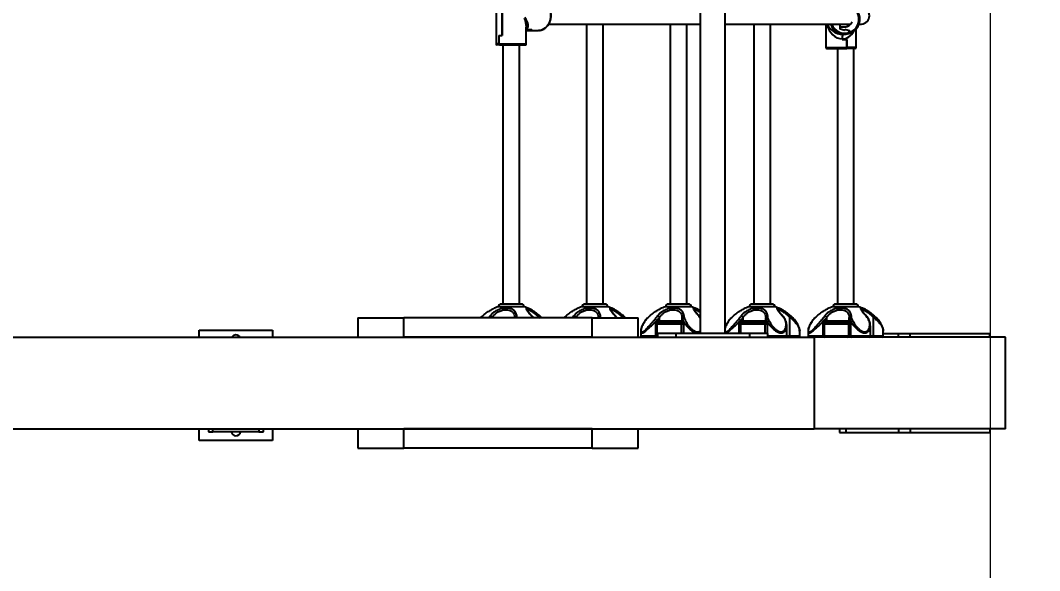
# Model space of a CAD drawing. Header units: millimetres. Extents: x -5684 to 4493, y -3963 to 3401.
# Drawn here: x 1936 to 3047, y -608 to -9 of the extents above; entities that cross this region are included whole.
import ezdxf

# ---------------------------------------------------------------- set-up
doc = ezdxf.new("R2010")
doc.units = ezdxf.units.MM
for name, color, linetype in [('DIKOM_ОБЪЕКТ', 7, 'Continuous'), ('DIKOM_РАЗМЕР_ЗОНА', 7, 'Continuous'), ('DIKOM_РАЗМЕР_ОБЪЕКТА', 7, 'Continuous')]:
    doc.layers.add(name, color=color, linetype=linetype)
doc.styles.add('style1', font='arial.ttf', dxfattribs={"width": 0.8})
doc.dimstyles.new('1-50', dxfattribs={"dimtxt": 300, "dimasz": 200, "dimexe": 100, "dimexo": 0, "dimgap": 100, "dimtad": 1, "dimdec": 0, "dimtxsty": 'style1', "dimcen": 0, "dimclrd": 7, "dimclre": 7, "dimadec": 1, "dimazin": 2, "dimtfac": 1, "dimtdec": 0, "dimtmove": 0, "dimatfit": 3, "dimfxl": 0, "dimlwd": 25, "dimlwe": 18, "dimarcsym": 0})

# ---------------------------------------------------------------- blocks, each defined once
blk = doc.blocks.new('*D9')
at = {"layer": 'Defpoints', "color": 0, "transparency": 16777216}
for p in [(-4510, -33.6), (4493.1, -43), (4493.1, -3863)]:
    blk.add_point(p, dxfattribs=at)
at = {"layer": 'DIKOM_РАЗМЕР_ЗОНА', "color": 7, "lineweight": 18, "transparency": 16777216}
for p, q in [((-4510, -33.6), (-4510, -3963)), ((4493.1, -43), (4493.1, -3963))]:
    blk.add_line(p, q, dxfattribs=at)
at = {"layer": 'DIKOM_РАЗМЕР_ЗОНА', "color": 7, "lineweight": 25, "transparency": 16777216}
blk.add_line((-4310, -3863), (4293.1, -3863), dxfattribs=at)
at = {"layer": 'DIKOM_РАЗМЕР_ЗОНА', "color": 7, "transparency": 16777216}
for points in [[(-4310, -3829.7), (-4310, -3896.4), (-4510, -3863)], [(4293.1, -3829.7), (4293.1, -3896.4), (4493.1, -3863)]]:
    blk.add_solid(points, dxfattribs=at)
at = {"layer": 'DIKOM_РАЗМЕР_ЗОНА', "color": 0, "transparency": 16777216, "insert": (-193.7, -3609.9), "char_height": 300, "attachment_point": 5, "style": 'style1'}
blk.add_mtext('9000', dxfattribs=at)
blk = doc.blocks.new('*D12')
at = {"layer": 'Defpoints', "color": 0, "transparency": 16777216}
for p in [(-3006.9, 396), (2993.1, 396), (2993.1, -1651.7)]:
    blk.add_point(p, dxfattribs=at)
at = {"layer": 'DIKOM_РАЗМЕР_ОБЪЕКТА', "color": 7, "lineweight": 18, "transparency": 16777216}
for p, q in [((-3006.9, 396), (-3006.9, -1751.7)), ((2993.1, 396), (2993.1, -1751.7))]:
    blk.add_line(p, q, dxfattribs=at)
at = {"layer": 'DIKOM_РАЗМЕР_ОБЪЕКТА', "color": 7, "lineweight": 25, "transparency": 16777216}
blk.add_line((-2806.9, -1651.7), (2793.1, -1651.7), dxfattribs=at)
at = {"layer": 'DIKOM_РАЗМЕР_ОБЪЕКТА', "color": 7, "transparency": 16777216}
for points in [[(-2806.9, -1618.4), (-2806.9, -1685), (-3006.9, -1651.7)], [(2793.1, -1618.4), (2793.1, -1685), (2993.1, -1651.7)]]:
    blk.add_solid(points, dxfattribs=at)
at = {"layer": 'DIKOM_РАЗМЕР_ОБЪЕКТА', "color": 0, "transparency": 16777216, "insert": (16.8, -1398.5), "char_height": 300, "attachment_point": 5, "style": 'style1'}
blk.add_mtext('6000', dxfattribs=at)

msp = doc.modelspace()

# ---------------------------------------------------------------- linework, layer by layer
at = {"layer": 'DIKOM_ОБЪЕКТ'}
for p, q in [((2677.2, 342), (2677.2, -350)), ((2704.2, -350), (2704.2, 342)), ((2454.6, 27.5), (2454.6, -34.5)), ((2461.4, -25.5), (2461.4, 18.6)), ((2461.4, 18.5), (2461.4, -25.6)), ((2487.6, -34.5), (2487.6, -16.3)), ((2487.8, -17), (2487.6, -17)), ((2487.9, -19.3), (2487.6, -19.4)), ((2487.6, -19.4), (2487.8, -19.3)), ((2487.6, -20), (2489.6, -20)), ((2493.5, -19.3), (2487.8, -19.3)), ((2487.8, -19.3), (2487.8, -19.3)), ((2487.9, -19.3), (2493.8, -19.3)), ((2489.6, -20), (2495.7, -20)), ((2489.8, -20), (2495.7, -20)), ((2489.8, -20), (2489.8, -20)), ((2493.5, -19.3), (2493.5, -19.3)), ((2495.7, -20), (2501, -20)), ((2501.8, -20), (2501, -20)), ((2512.1, -13), (2677.2, -13)), ((2553.3, -13), (2553.3, -318)), ((2571.3, -318), (2571.3, -13)), ((2644.4, -13), (2644.4, -318)), ((2662.4, -318), (2662.4, -13)), ((2704.2, -13), (2840.6, -13)), ((2735.6, -13), (2735.6, -318)), ((2753.6, -318), (2753.6, -13)), ((2814.2, -13), (2814.2, -38.7)), ((2829.7, -18.7), (2829.7, -14.6)), ((2829.7, -16.2), (2829.8, -16.2)), ((2834.7, -20.2), (2829.7, -18.7)), ((2829.8, -16.2), (2829.8, -18.7)), ((2829.8, -16.2), (2834.7, -16.2)), ((2834.7, -20.2), (2829.8, -18.7)), ((2834.7, -18.7), (2839.7, -20.2)), ((2834.7, -20.2), (2834.7, -18.7)), ((2834.7, -18.7), (2839.6, -20.2)), ((2839.6, -20.2), (2839.7, -20.2)), ((2839.6, -22.4), (2839.6, -20.2)), ((2839.7, -20.2), (2839.7, -22.4)), ((2847.2, -38.7), (2847.2, -18.3)), ((2850.2, -13), (2852.9, -13)), ((2457.8, -25.5), (2461.4, -25.5)), ((2457.8, -25.5), (2457.8, -34.5)), ((2457.8, -25.6), (2457.8, -34.5)), ((2457.8, -25.6), (2461.4, -25.6)), ((2459.7, -25.5), (2459.7, -25.6)), ((2827.4, -23.4), (2828.2, -23.4)), ((2827.7, -23.4), (2827.7, -23.5)), ((2828.4, -23.5), (2827.7, -23.5)), ((2828.4, -23.5), (2828.4, -23.5)), ((2832, -29.7), (2832, -29.2)), ((2832, -29.2), (2832, -29.8)), ((2832, -29.7), (2836.9, -29.7)), ((2832, -29.8), (2836.8, -29.8)), ((2832.4, -24.2), (2833.1, -24.2)), ((2832.4, -24.2), (2832.4, -24.2)), ((2832.4, -24.2), (2832.4, -24.2)), ((2833.1, -24.2), (2833.9, -24.2)), ((2833.1, -24.2), (2833.1, -24.2)), ((2833.2, -24.2), (2833.9, -24.2)), ((2833.9, -24.2), (2834.6, -24.2)), ((2836.8, -38.7), (2836.8, -29.8)), ((2836.9, -29.7), (2836.9, -38.7)), ((2839.6, -23.4), (2839.5, -23.4)), ((2457.8, -34.5), (2454.6, -34.5)), ((2458.4, -35.5), (2455.6, -35.5)), ((2457.8, -34.5), (2487.6, -34.5)), ((2458.5, -35.5), (2458.4, -35.5)), ((2458.5, -35.5), (2486.6, -35.5)), ((2462.1, -35.5), (2462.1, -318)), ((2480.1, -318), (2480.1, -35.5)), ((2814.2, -38.7), (2836.8, -38.7)), ((2815.2, -39.7), (2836.8, -39.7)), ((2826.7, -39.7), (2826.7, -318)), ((2836.9, -39.7), (2836.8, -39.7)), ((2847.2, -38.7), (2836.9, -38.7)), ((2846.2, -39.7), (2836.9, -39.7)), ((2844.7, -318), (2844.7, -39.7)), ((2485.1, -321), (2457.1, -321)), ((2482.1, -318), (2460.1, -318)), ((2576.3, -321), (2548.3, -321)), ((2573.3, -318), (2551.3, -318)), ((2667.4, -321), (2639.4, -321)), ((2664.4, -318), (2642.4, -318)), ((2758.6, -321), (2730.6, -321)), ((2755.6, -318), (2733.6, -318)), ((2849.7, -321), (2821.7, -321)), ((2846.7, -318), (2824.7, -318)), ((2304, -333), (2304, -354)), ((2304, -333), (2354, -333)), ((2354, -354), (2354, -333)), ((2559.4, -333), (2354, -333)), ((2439.7, -331.1), (2439.4, -331.4)), ((2439.7, -331.1), (2439.7, -331.1)), ((2448.1, -331.1), (2446.6, -333)), ((2450.2, -333), (2450.6, -332.6)), ((2450.6, -333), (2450.6, -332.6)), ((2475, -332.6), (2475.1, -333)), ((2475, -333), (2475, -332.6)), ((2493.4, -331.1), (2494.8, -333)), ((2501.4, -333), (2501.4, -332.6)), ((2501.4, -332.6), (2502, -333)), ((2530.8, -331.1), (2530.5, -331.4)), ((2530.8, -331.1), (2530.8, -331.1)), ((2539.2, -331.1), (2537.8, -333)), ((2541.4, -333), (2541.7, -332.6)), ((2541.7, -333), (2541.7, -332.6)), ((2559.4, -354), (2559.4, -333)), ((2559.4, -333), (2609.4, -333)), ((2566.1, -332.6), (2566.2, -333)), ((2566.1, -333), (2566.1, -332.6)), ((2584.5, -331.1), (2585.9, -333)), ((2592.6, -333), (2592.6, -332.6)), ((2592.6, -332.6), (2593.1, -333)), ((2609.4, -354), (2609.4, -333)), ((2622, -331.1), (2621.7, -331.4)), ((2622, -331.1), (2622, -331.1)), ((2632.9, -336.5), (2632.9, -332.6)), ((2657.3, -336.5), (2657.3, -332.6)), ((2675.7, -331.1), (2677.2, -333.1)), ((2713.1, -331.1), (2712.8, -331.4)), ((2713.1, -331.1), (2713.1, -331.1)), ((2724, -336.5), (2724, -332.6)), ((2748.5, -336.5), (2748.5, -332.6)), ((2774.9, -353), (2774.9, -332.6)), ((2804.3, -331.1), (2804, -331.4)), ((2804.3, -331.1), (2804.3, -331.1)), ((2815.2, -336.5), (2815.2, -332.6)), ((2839.6, -336.5), (2839.6, -332.6)), ((2866, -353), (2866, -332.6)), ((2628.3, -339.5), (2628.3, -353)), ((2628.3, -339.5), (2629.8, -339.5)), ((2629.8, -339.5), (2629.8, -353)), ((2629.8, -339.5), (2656.5, -339.5)), ((2655.8, -338), (2631.3, -338)), ((2657.3, -336.5), (2632.9, -336.5)), ((2656.5, -339.5), (2659.1, -339.5)), ((2656.5, -339.5), (2656.5, -350)), ((2659.1, -350), (2659.1, -339.5)), ((2719.4, -339.5), (2719.4, -350)), ((2719.4, -339.5), (2721, -339.5)), ((2721, -339.5), (2721, -350)), ((2721, -339.5), (2747.6, -339.5)), ((2747, -338), (2722.5, -338)), ((2748.5, -336.5), (2724, -336.5)), ((2747.6, -339.5), (2750.3, -339.5)), ((2747.6, -339.5), (2747.6, -350)), ((2750.3, -350), (2750.3, -339.5)), ((2771.4, -353), (2771.4, -341.6)), ((2810.6, -339.5), (2810.6, -353)), ((2810.6, -339.5), (2812.1, -339.5)), ((2812.1, -339.5), (2812.1, -353)), ((2812.1, -339.5), (2838.8, -339.5)), ((2838.1, -338), (2813.6, -338)), ((2839.6, -336.5), (2815.2, -336.5)), ((2838.8, -339.5), (2838.8, -353)), ((2838.8, -339.5), (2841.4, -339.5)), ((2841.4, -353), (2841.4, -339.5)), ((2862.6, -353), (2862.6, -341.6)), ((1501.4, -354), (2801.4, -354)), ((2131.1, -354), (2131.1, -346.5)), ((2131.1, -346.5), (2211.1, -346.5)), ((2211.1, -346.5), (2211.1, -354)), ((2559.4, -354), (2354, -354)), ((2612.5, -347.5), (2612.5, -353)), ((2628.3, -353), (2612.5, -353)), ((2629.8, -353), (2628.3, -353)), ((2630.7, -353), (2629.8, -353)), ((2630.7, -350), (2630.7, -354)), ((2650.7, -350), (2630.7, -350)), ((2650.7, -350), (2650.7, -354)), ((2730.7, -350), (2650.7, -350)), ((2730.7, -350), (2730.7, -354)), ((2750.7, -350), (2730.7, -350)), ((2750.7, -354), (2750.7, -350)), ((2771.4, -353), (2750.7, -353)), ((2774.9, -353), (2771.4, -353)), ((2785.6, -353), (2774.9, -353)), ((2785.6, -353), (2785.6, -347.5)), ((2794.8, -347.5), (2794.8, -353)), ((2810.6, -353), (2794.8, -353)), ((3009.7, -354), (2801.4, -354)), ((2801.4, -354), (2801.4, -454)), ((2812.1, -353), (2810.6, -353)), ((2838.8, -353), (2812.1, -353)), ((2841.4, -353), (2838.8, -353)), ((2862.6, -353), (2841.4, -353)), ((2866, -353), (2862.6, -353)), ((2876.7, -353), (2866, -353)), ((2876.7, -353), (2876.7, -347.5)), ((2876.7, -350), (2893.4, -350)), ((2893.4, -354), (2893.4, -350)), ((2893.4, -350), (2905.9, -350)), ((2905.9, -354), (2905.9, -350)), ((2905.9, -350), (2992.9, -350)), ((2992.9, -354), (2992.9, -350)), ((3009.7, -454), (3009.7, -354)), ((1501.4, -454), (2801.4, -454)), ((2131.1, -466.5), (2131.1, -454)), ((2141.1, -454), (2141.1, -457)), ((2146.1, -457), (2146.1, -454)), ((2196.1, -454), (2196.1, -457)), ((2201.1, -457), (2201.1, -454)), ((2211.1, -454), (2211.1, -466.5)), ((2304, -454), (2304, -475)), ((2354, -475), (2354, -454)), ((2559.4, -454), (2354, -454)), ((2559.4, -475), (2559.4, -454)), ((2609.4, -475), (2609.4, -454)), ((3009.7, -454), (2801.4, -454)), ((2829, -454), (2829, -458)), ((2836, -454), (2836, -458)), ((2893.4, -454), (2893.4, -458)), ((2905.9, -454), (2905.9, -458)), ((2992.9, -454), (2992.9, -458)), ((2211.1, -466.5), (2131.1, -466.5)), ((2141.1, -457), (2146.1, -457)), ((2196.1, -457), (2146.1, -457)), ((2196.1, -457), (2201.1, -457)), ((2829, -458), (2836, -458)), ((2836, -458), (2893.4, -458)), ((2893.4, -458), (2905.9, -458)), ((2905.9, -458), (2992.9, -458)), ((2304, -475), (2354, -475)), ((2559.4, -475), (2354, -475)), ((2559.4, -475), (2609.4, -475))]:
    msp.add_line(p, q, dxfattribs=at)
at = {"layer": 'DIKOM_ОБЪЕКТ', "flags": 128}
for points in [[(2505, 12.2), (2506.9, 11.3), (2508.6, 10), (2510.1, 8.5), (2511.5, 6.7), (2512.6, 4.6), (2513.4, 2.4), (2514, 0), (2514.3, -2.4), (2514.3, -4.9), (2514, -7.3), (2513.4, -9.6), (2512.5, -11.9), (2511.4, -13.9), (2510, -15.7), (2508.5, -17.2), (2506.7, -18.4), (2504.9, -19.3), (2503, -19.9), (2501.8, -20)], [(2828.1, -13), (2828.4, -13.4), (2829.7, -14.6)], [(2840.1, -13.5), (2840.3, -13.2), (2840.5, -13)], [(2502.6, -331.1), (2502.6, -331.1), (2502.6, -331.2), (2502.5, -331.3), (2502.3, -331.5), (2502.1, -331.7), (2501.9, -332), (2501.7, -332.3), (2501.4, -332.6)], [(2593.7, -331.1), (2593.7, -331.1), (2593.7, -331.2), (2593.6, -331.3), (2593.5, -331.5), (2593.3, -331.7), (2593.1, -332), (2592.8, -332.3), (2592.6, -332.6)], [(2776, -331.1), (2776, -331.1), (2776, -331.2), (2775.9, -331.3), (2775.8, -331.5), (2775.6, -331.7), (2775.4, -332), (2775.1, -332.3), (2774.9, -332.6)], [(2867.2, -331.1), (2867.2, -331.1), (2867.2, -331.2), (2867.1, -331.3), (2866.9, -331.5), (2866.8, -331.7), (2866.5, -332), (2866.3, -332.3), (2866, -332.6)], [(2628.3, -353), (2628.2, -353.2), (2628.2, -353.4), (2628.2, -353.6), (2628.1, -353.7), (2628.1, -353.8), (2628, -353.9), (2627.9, -354), (2627.9, -354)], [(2810.6, -353), (2810.5, -353.2), (2810.5, -353.4), (2810.5, -353.6), (2810.4, -353.7), (2810.4, -353.8), (2810.3, -353.9), (2810.3, -354), (2810.2, -354)]]:
    msp.add_lwpolyline(points, dxfattribs=at)
at = {"layer": 'DIKOM_ОБЪЕКТ'}
for centre, radius, start, end in [((2834.6, -7.7), 16.5, 287.6985, 107.1195), ((2834.7, -7.7), 15.5, 288.8768, 108.2682), ((2852.6, -4), 9.01, 271.9162, 88.0838), ((2834.7, -7.7), 8.48, 270.0503, 340.2075), ((2489.6, -9.1), 10.9, 270.0913, 290.5879), ((2489.7, -9.1), 11, 270.1066, 291.6866), ((2834.6, -7.7), 16.4, 198.6528, 287.2744), ((2834.7, -7.7), 15.4, 199.9176, 288.4297), ((2833.9, -7.7), 8.47, 270.0285, 321.4052), ((2832.4, -7.8), 16.4, 252.3096, 269.999), ((2832.4, -7.8), 16.4, 253.2207, 269.9992), ((2833.2, -7.8), 16.4, 252.3096, 269.999), ((2833.1, -7.8), 16.4, 253.2207, 269.9992), ((2848.5, -27.9), 16.6, 166.8904, 184.3017), ((2455.6, -34.5), 1, 180, 270), ((2486.6, -34.5), 1, 270, 0), ((2815.2, -38.7), 1, 180, 270), ((2846.2, -38.7), 1, 270, 0), ((2471.1, -367.2), 48.3, 106.8432, 114.1833), ((2460.1, -321), 3, 90, 180), ((2482.1, -321), 3, 0, 90), ((2471.1, -367.2), 48.3, 65.8277, 73.1568), ((2562.3, -367.2), 48.3, 106.8432, 114.1833), ((2551.3, -321), 3, 90, 180), ((2573.3, -321), 3, 0, 90), ((2562.3, -367.2), 48.3, 65.8277, 73.1568), ((2653.4, -367.2), 48.3, 106.8432, 114.1833), ((2642.4, -321), 3, 90, 180), ((2664.4, -321), 3, 0, 90), ((2653.4, -367.2), 48.3, 65.8277, 73.1568), ((2744.6, -367.2), 48.3, 106.8432, 114.1833), ((2733.6, -321), 3, 90, 180), ((2755.6, -321), 3, 0, 90), ((2744.6, -367.2), 48.3, 65.8277, 73.1568), ((2835.7, -367.2), 48.3, 106.8432, 114.1833), ((2824.7, -321), 3, 90, 180), ((2846.7, -321), 3, 0, 90), ((2835.7, -367.2), 48.3, 65.8277, 73.1568), ((2448, -334), 2.95, 29.494, 88.8403), ((2476.9, -333), 1.98, 80.5678, 166.7502), ((2493.5, -331.7), 0.659, 46.965, 100.6793), ((2539.2, -334), 2.95, 29.494, 88.8403), ((2568.1, -333), 1.98, 80.5678, 166.7502), ((2584.6, -331.7), 0.659, 46.965, 100.6793), ((2630.3, -334), 2.95, 29.494, 88.8403), ((2659.2, -333), 1.98, 80.5678, 166.7502), ((2675.8, -331.7), 0.659, 46.965, 100.6793), ((2721.5, -334), 2.95, 29.494, 88.8403), ((2750.4, -333), 1.98, 80.5678, 166.7502), ((2766.9, -331.7), 0.659, 46.965, 100.6793), ((2812.6, -334), 2.95, 29.494, 88.8403), ((2841.5, -333), 1.98, 80.5678, 166.7502), ((2858.1, -331.7), 0.659, 46.965, 100.6793), ((2631.3, -339.5), 1.5, 90, 180), ((2634.2, -336.6), 1.36, 173.7521, 261.9495), ((2655.8, -336.5), 1.5, 270.0699, 0.0698), ((2722.5, -339.5), 1.5, 90, 180), ((2725.4, -336.6), 1.36, 173.7521, 261.9495), ((2747, -336.5), 1.5, 270.0699, 0.0698), ((2813.6, -339.5), 1.5, 90, 180), ((2816.5, -336.6), 1.36, 173.7521, 261.9495), ((2838.1, -336.5), 1.5, 270.0699, 0.0698), ((2171.1, -356.5), 5, 90, 150), ((2171.1, -356.5), 5, 30, 90), ((2613.5, -353), 1, 180, 270), ((2630.8, -353), 1, 180, 261.0973), ((2751.1, -353.3), 0.745, 231.3451, 269.5008), ((2770.4, -353), 1, 270, 0), ((2771.2, -353.2), 3.64, 348.1062, 3.9137), ((2784.6, -353), 1, 270, 0), ((2795.8, -353), 1, 180, 270), ((2813.1, -353), 1, 180, 270), ((2837.8, -353), 0.97, 271.92, 1.7992), ((2842.4, -353.1), 0.93, 175.4168, 264.5304), ((2861.6, -353), 1, 270, 0), ((2862.4, -353.2), 3.64, 348.1062, 3.9137), ((2875.7, -353), 1, 270, 0), ((2171.1, -456.5), 5, 185.7392, 270), ((2171.1, -456.5), 5, 270, 354.2608)]:
    msp.add_arc(centre, radius, start, end, dxfattribs=at)
for centre, major_axis, ratio, start_param, end_param in [((2471.1, -3.5), (-13.3, 20.5), 0.478371, 3.779619, 4.264906), ((2471.1, -3.5), (17.3, -14.8), 0.423512, 6.170999, 7.245462), ((2830.7, -7.7), (-3, 21.4), 0.758841, 1.714025, 3.035047), ((2830.7, -7.7), (12.4, -12.1), 0.904381, 4.294826, 4.628066), ((2830.7, -7.7), (12.4, -12.1), 0.904381, 4.628066, 5.537686), ((2830.7, -7.7), (-3, 21.4), 0.758841, 3.035047, 3.945212)]:
    msp.add_ellipse(centre, major_axis=major_axis, ratio=ratio, start_param=start_param, end_param=end_param, dxfattribs=at)
for points, knots in [([(2501.9, -20), (2502.2, -19.9), (2503.2, -19.9), (2504.8, -19.4), (2506.6, -18.6), (2508.2, -17.5), (2509.7, -16.2), (2511.1, -14.6), (2512.2, -12.8), (2513.2, -10.8), (2513.9, -8.7), (2514.3, -6.5), (2514.5, -4.2), (2514.5, -1.9), (2514.2, 0.4), (2513.6, 2.6), (2512.8, 4.6), (2511.8, 6.6), (2510.5, 8.3), (2509.1, 9.8), (2508.1, 10.5), (2507.6, 10.9)], [0, 0, 0, 0, 0.032414, 0.085675, 0.138999, 0.192469, 0.246122, 0.299954, 0.353932, 0.408013, 0.462161, 0.51635, 0.570566, 0.624802, 0.679057, 0.733332, 0.787622, 0.841917, 0.896191, 0.950408, 1, 1, 1, 1]), ([(2839.6, -22.4), (2839.6, -22.5), (2839.6, -22.7), (2839.6, -23), (2839.6, -23.3), (2839.5, -23.4), (2839.5, -23.4), (2839.5, -23.4)], [0, 0, 0, 0, 0.187187, 0.41869, 0.642912, 0.856448, 1, 1, 1, 1]), ([(2839.7, -22.4), (2839.7, -22.4), (2839.7, -22.6), (2839.7, -23), (2839.7, -23.2), (2839.6, -23.4), (2839.6, -23.4), (2839.6, -23.4), (2839.6, -23.4)], [0, 0, 0, 0, 0.153136, 0.38582, 0.611831, 0.753394, 0.953706, 1, 1, 1, 1]), ([(2458.5, -35.5), (2458.5, -35.5), (2458.4, -35.5), (2458.2, -35.5), (2458, -35.3), (2457.9, -35), (2457.9, -34.8), (2457.9, -34.6), (2457.8, -34.5)], [0, 0, 0, 0, 0.0260819, 0.2583333, 0.4882205, 0.7092398, 0.8434742, 1, 1, 1, 1]), ([(2458.4, -35.5), (2458.4, -35.5), (2458.2, -35.5), (2458.1, -35.4), (2457.9, -35.2), (2457.8, -34.9), (2457.8, -34.7), (2457.8, -34.5), (2457.8, -34.5)], [0, 0, 0, 0, 0.182618, 0.414889, 0.569213, 0.773912, 0.978819, 1, 1, 1, 1]), ([(2836.8, -38.7), (2836.8, -38.8), (2836.8, -39), (2836.8, -39.3), (2836.8, -39.5), (2836.8, -39.7), (2836.8, -39.7), (2836.8, -39.7)], [0, 0, 0, 0, 0.181262, 0.381663, 0.586703, 0.800309, 1, 1, 1, 1]), ([(2836.9, -38.7), (2836.9, -38.7), (2836.9, -38.8), (2836.9, -39), (2836.9, -39.3), (2836.9, -39.5), (2836.9, -39.7), (2836.9, -39.7), (2836.9, -39.7)], [0, 0, 0, 0, 0.021113, 0.2210493, 0.4213786, 0.6275159, 0.8430953, 1, 1, 1, 1]), ([(2437.7, -333), (2437.7, -332.9), (2438.3, -332.3), (2439, -331.6), (2439.7, -331.1)], [0, 0, 0, 0, 0.0991262, 1, 1, 1, 1]), ([(2439.4, -331.4), (2439.2, -331.5), (2438.6, -332.1), (2438, -332.6), (2437.7, -333)], [0, 0, 0, 0, 0.3192876, 1, 1, 1, 1]), ([(2439.7, -331.1), (2440.4, -330.5), (2441.8, -329.3), (2443.9, -327.7), (2445.9, -326.2), (2447.9, -325), (2449.6, -324), (2450.7, -323.4), (2451.3, -323.2), (2451.3, -323.2)], [0, 0, 0, 0, 0.173128, 0.348619, 0.513308, 0.681113, 0.82584, 0.973675, 1, 1, 1, 1]), ([(2477.2, -331.1), (2477.2, -330.5), (2477, -329.3), (2476.4, -327.7), (2475.6, -326.2), (2474.4, -325), (2473.1, -324), (2471.5, -323.3), (2469.8, -322.7), (2467.8, -322.4), (2465.6, -322.3), (2463.2, -322.4), (2460.6, -322.9), (2457.9, -323.7), (2455.5, -324.8), (2452.9, -326.3), (2450.3, -328.4), (2448.8, -330.2), (2448.1, -331.1)], [0, 0, 0, 0, 0.062267, 0.125384, 0.184616, 0.244969, 0.297021, 0.350191, 0.399898, 0.450893, 0.504295, 0.559506, 0.620891, 0.684742, 0.746042, 0.809048, 0.902673, 1, 1, 1, 1]), ([(2450.6, -332.6), (2451.2, -331.7), (2452.4, -330), (2454.5, -328), (2456.7, -326.6), (2459.2, -325.3), (2461.5, -324.6), (2463.6, -324.2), (2465.2, -324.1), (2467.6, -324.2), (2470.3, -325), (2472.4, -326.4), (2473.6, -327.9), (2474.6, -329.8), (2474.8, -331.4), (2475, -332.6)], [0, 0, 0, 0, 0.096179, 0.195513, 0.256861, 0.319808, 0.418621, 0.442431, 0.494268, 0.548059, 0.646215, 0.750372, 0.810217, 0.871264, 1, 1, 1, 1]), ([(2477.6, -333), (2477.6, -332.9), (2477.4, -332.3), (2477.3, -331.6), (2477.2, -331.1)], [0, 0, 0, 0, 0.099126, 1, 1, 1, 1]), ([(2488.8, -322.4), (2488.5, -322.4), (2487.9, -322.2), (2487.4, -322.4), (2487.2, -322.9), (2487.5, -323.7), (2488.1, -324.8), (2489.2, -326.3), (2491, -328.4), (2492.6, -330.2), (2493.4, -331.1)], [0, 0, 0, 0, 0.090252, 0.191579, 0.304237, 0.421419, 0.533921, 0.649554, 0.82138, 1, 1, 1, 1]), ([(2488.7, -324.8), (2488.7, -324.7), (2488.6, -324.4), (2488.8, -324.3), (2489.1, -324.1), (2490.1, -324.3), (2491.8, -325), (2494.1, -326.4), (2496.2, -327.9), (2498.5, -329.8), (2500.2, -331.4), (2501.4, -332.6)], [0, 0, 0, 0, 0.0452578, 0.0843589, 0.1694849, 0.2578214, 0.4190134, 0.5900597, 0.688338, 0.7885888, 1, 1, 1, 1]), ([(2494, -331.3), (2493.5, -330.8), (2492.7, -329.8), (2491.5, -328.5), (2490.5, -327.2), (2489.7, -326.2), (2489.1, -325.4), (2488.7, -324.9), (2488.6, -324.6), (2488.6, -324.6), (2488.6, -324.6)], [0, 0, 0, 0, 0.145261, 0.310306, 0.46358, 0.604463, 0.734351, 0.846834, 0.943573, 1, 1, 1, 1]), ([(2502.6, -331.1), (2501.9, -330.5), (2500.5, -329.3), (2498.4, -327.7), (2496.3, -326.2), (2494.4, -325), (2492.7, -324), (2491.1, -323.3), (2489.9, -322.7), (2489.1, -322.4), (2488.8, -322.4), (2488.8, -322.4)], [0, 0, 0, 0, 0.136816, 0.275498, 0.405644, 0.538253, 0.652624, 0.769452, 0.87867, 0.990717, 1, 1, 1, 1]), ([(2495.3, -333), (2495, -332.6), (2494.6, -332), (2494.1, -331.5), (2493.9, -331.3)], [0, 0, 0, 0, 0.602576, 1, 1, 1, 1]), ([(2504.6, -333), (2504.6, -333), (2504.1, -332.4), (2503.4, -331.8), (2502.7, -331.2), (2502.6, -331.1)], [0, 0, 0, 0, 0.0253158, 0.8227508, 1, 1, 1, 1]), ([(2528.8, -333), (2528.9, -332.9), (2529.5, -332.3), (2530.2, -331.6), (2530.8, -331.1)], [0, 0, 0, 0, 0.0991262, 1, 1, 1, 1]), ([(2530.5, -331.4), (2530.3, -331.5), (2529.7, -332.1), (2529.2, -332.6), (2528.8, -333)], [0, 0, 0, 0, 0.319288, 1, 1, 1, 1]), ([(2530.8, -331.1), (2531.5, -330.5), (2532.9, -329.3), (2535, -327.7), (2537.1, -326.2), (2539, -325), (2540.7, -324), (2541.9, -323.4), (2542.4, -323.2), (2542.5, -323.2)], [0, 0, 0, 0, 0.173128, 0.348619, 0.513308, 0.681113, 0.82584, 0.973675, 1, 1, 1, 1]), ([(2568.4, -331.1), (2568.3, -330.5), (2568.2, -329.3), (2567.6, -327.7), (2566.7, -326.2), (2565.6, -325), (2564.2, -324), (2562.7, -323.3), (2560.9, -322.7), (2559, -322.4), (2556.8, -322.3), (2554.3, -322.4), (2551.7, -322.9), (2549.1, -323.7), (2546.6, -324.8), (2544, -326.3), (2541.4, -328.4), (2540, -330.2), (2539.2, -331.1)], [0, 0, 0, 0, 0.062267, 0.125384, 0.184616, 0.244969, 0.297021, 0.350191, 0.399898, 0.450893, 0.504295, 0.559506, 0.620891, 0.684742, 0.746042, 0.809048, 0.902673, 1, 1, 1, 1]), ([(2541.7, -332.6), (2542.3, -331.7), (2543.5, -330), (2545.7, -328), (2547.9, -326.6), (2550.3, -325.3), (2552.6, -324.6), (2554.8, -324.2), (2556.4, -324.1), (2558.8, -324.2), (2561.5, -325), (2563.5, -326.4), (2564.7, -327.9), (2565.8, -329.8), (2566, -331.4), (2566.1, -332.6)], [0, 0, 0, 0, 0.096179, 0.195513, 0.256861, 0.319808, 0.418621, 0.442431, 0.494268, 0.548059, 0.646215, 0.750372, 0.810217, 0.871264, 1, 1, 1, 1]), ([(2568.8, -333), (2568.7, -332.9), (2568.5, -332.3), (2568.5, -331.6), (2568.4, -331.1)], [0, 0, 0, 0, 0.099126, 1, 1, 1, 1]), ([(2579.9, -322.4), (2579.6, -322.4), (2579, -322.2), (2578.5, -322.4), (2578.4, -322.9), (2578.6, -323.7), (2579.3, -324.8), (2580.4, -326.3), (2582.1, -328.4), (2583.7, -330.2), (2584.5, -331.1)], [0, 0, 0, 0, 0.090252, 0.191579, 0.304237, 0.421419, 0.533921, 0.649554, 0.82138, 1, 1, 1, 1]), ([(2579.9, -324.8), (2579.8, -324.7), (2579.8, -324.4), (2580, -324.3), (2580.3, -324.1), (2581.2, -324.3), (2583, -325), (2585.2, -326.4), (2587.3, -327.9), (2589.7, -329.8), (2591.4, -331.4), (2592.6, -332.6)], [0, 0, 0, 0, 0.045258, 0.084359, 0.169485, 0.257821, 0.419013, 0.59006, 0.688338, 0.788589, 1, 1, 1, 1]), ([(2585.1, -331.3), (2584.7, -330.8), (2583.8, -329.8), (2582.7, -328.5), (2581.6, -327.2), (2580.8, -326.2), (2580.2, -325.4), (2579.9, -324.9), (2579.8, -324.6), (2579.8, -324.6), (2579.8, -324.6)], [0, 0, 0, 0, 0.1452607, 0.3103064, 0.4635803, 0.6044626, 0.7343513, 0.8468338, 0.9435727, 1, 1, 1, 1]), ([(2593.7, -331.1), (2593, -330.5), (2591.6, -329.3), (2589.5, -327.7), (2587.5, -326.2), (2585.5, -325), (2583.8, -324), (2582.3, -323.3), (2581, -322.7), (2580.2, -322.4), (2579.9, -322.4), (2579.9, -322.4)], [0, 0, 0, 0, 0.136816, 0.275498, 0.405644, 0.538253, 0.652624, 0.769452, 0.87867, 0.990717, 1, 1, 1, 1]), ([(2586.4, -333), (2586.2, -332.6), (2585.8, -332), (2585.3, -331.5), (2585.1, -331.3)], [0, 0, 0, 0, 0.602576, 1, 1, 1, 1]), ([(2595.8, -333), (2595.7, -333), (2595.2, -332.4), (2594.6, -331.8), (2593.9, -331.2), (2593.7, -331.1)], [0, 0, 0, 0, 0.0253158, 0.8227508, 1, 1, 1, 1]), ([(2612.5, -347.5), (2612.5, -347.5), (2612.4, -347.8), (2612.5, -348.4), (2612.8, -349.1), (2613.5, -349.4), (2614.5, -349.3), (2616.1, -348.5), (2618.1, -346.9), (2620.4, -344.9), (2622.8, -342.7), (2625.5, -340.1), (2628.1, -337.5), (2630.4, -335.2), (2631.9, -333.7), (2632.7, -332.8), (2632.9, -332.6)], [0, 0, 0, 0, 0.002057, 0.050412, 0.100172, 0.156187, 0.212886, 0.27797, 0.377449, 0.463466, 0.552036, 0.666517, 0.785064, 0.874415, 0.966156, 1, 1, 1, 1]), ([(2621.7, -331.4), (2621.5, -331.5), (2620.7, -332.2), (2619.4, -333.5), (2617.9, -335.3), (2616.4, -337.2), (2615.1, -339.2), (2614, -341.3), (2613.2, -343.4), (2612.7, -345.3), (2612.4, -346.6), (2612.5, -347.3), (2612.5, -347.4)], [0, 0, 0, 0, 0.035258, 0.141733, 0.254388, 0.373325, 0.497111, 0.624611, 0.754436, 0.867276, 0.968065, 1, 1, 1, 1]), ([(2630.4, -331.1), (2629.8, -331.9), (2628.6, -333.4), (2626.4, -336.1), (2624, -338.9), (2621.7, -341.6), (2619.6, -343.9), (2617.7, -346), (2615.9, -347.7), (2614.5, -348.5), (2613.6, -348.7), (2613.1, -348.3), (2612.8, -347.5), (2612.7, -346.4), (2613, -344.5), (2613.8, -341.9), (2615.1, -339.3), (2616.7, -336.8), (2618.4, -334.7), (2620.1, -332.8), (2621.4, -331.6), (2622, -331.1)], [0, 0, 0, 0, 0.064239, 0.130841, 0.201633, 0.274498, 0.327183, 0.381031, 0.439862, 0.476982, 0.50866, 0.540205, 0.568265, 0.597416, 0.653878, 0.722043, 0.79238, 0.848761, 0.906208, 0.952675, 1, 1, 1, 1]), ([(2622, -331.1), (2622.7, -330.5), (2624.1, -329.3), (2626.2, -327.7), (2628.3, -326.2), (2630.2, -325), (2631.9, -324), (2633, -323.4), (2633.6, -323.2), (2633.6, -323.2)], [0, 0, 0, 0, 0.173128, 0.348619, 0.513308, 0.681113, 0.82584, 0.973675, 1, 1, 1, 1]), ([(2659.6, -331.1), (2659.5, -330.5), (2659.3, -329.3), (2658.8, -327.7), (2657.9, -326.2), (2656.8, -325), (2655.4, -324), (2653.8, -323.3), (2652.1, -322.7), (2650.1, -322.4), (2647.9, -322.3), (2645.5, -322.4), (2642.9, -322.9), (2640.2, -323.7), (2637.8, -324.8), (2635.2, -326.3), (2632.6, -328.4), (2631.1, -330.2), (2630.4, -331.1)], [0, 0, 0, 0, 0.062267, 0.125384, 0.184616, 0.244969, 0.297021, 0.350191, 0.399898, 0.450893, 0.504295, 0.559506, 0.620891, 0.684742, 0.746042, 0.809048, 0.902673, 1, 1, 1, 1]), ([(2632.9, -332.6), (2633.5, -331.7), (2634.7, -330), (2636.8, -328), (2639, -326.6), (2641.5, -325.3), (2643.8, -324.6), (2645.9, -324.2), (2647.5, -324.1), (2650, -324.2), (2652.6, -325), (2654.7, -326.4), (2655.9, -327.9), (2656.9, -329.8), (2657.1, -331.4), (2657.3, -332.6)], [0, 0, 0, 0, 0.096179, 0.195513, 0.256861, 0.319808, 0.418621, 0.442431, 0.494268, 0.548059, 0.646215, 0.750372, 0.810217, 0.871264, 1, 1, 1, 1]), ([(2657.3, -332.6), (2657.4, -333.1), (2657.6, -334.2), (2658.3, -336), (2659.5, -338.1), (2661.2, -340.4), (2663.4, -343), (2666, -345.4), (2668.3, -347.2), (2670.2, -348.4), (2671.9, -349.1), (2673.6, -349.5), (2675.4, -349.3), (2676.6, -348.9), (2677.1, -348.4), (2677.2, -348.3)], [0, 0, 0, 0, 0.080637, 0.163133, 0.259691, 0.358556, 0.475507, 0.596584, 0.695581, 0.746663, 0.799228, 0.858402, 0.918298, 0.987052, 1, 1, 1, 1]), ([(2677.2, -346.9), (2677, -347.2), (2676.4, -347.9), (2675.2, -348.5), (2673.6, -348.7), (2672.1, -348.3), (2670.7, -347.5), (2669, -346.4), (2667, -344.5), (2664.8, -341.9), (2662.9, -339.3), (2661.4, -336.8), (2660.5, -334.7), (2659.8, -332.8), (2659.6, -331.6), (2659.6, -331.1)], [0, 0, 0, 0, 0.044615, 0.107927, 0.161958, 0.215762, 0.263623, 0.313342, 0.409645, 0.52591, 0.645879, 0.742043, 0.840025, 0.919281, 1, 1, 1, 1]), ([(2671.1, -322.4), (2670.8, -322.4), (2670.2, -322.2), (2669.7, -322.4), (2669.5, -322.9), (2669.8, -323.7), (2670.4, -324.8), (2671.5, -326.3), (2673.3, -328.4), (2674.9, -330.2), (2675.7, -331.1)], [0, 0, 0, 0, 0.090252, 0.191579, 0.304237, 0.421419, 0.533921, 0.649554, 0.82138, 1, 1, 1, 1]), ([(2671, -324.8), (2671, -324.7), (2670.9, -324.4), (2671.1, -324.3), (2671.4, -324.1), (2672.4, -324.2), (2674.1, -325), (2676, -326.1), (2677, -326.9), (2677.2, -327)], [0, 0, 0, 0, 0.0740345, 0.1379976, 0.27725, 0.4217544, 0.6854386, 0.9652428, 1, 1, 1, 1]), ([(2676.3, -331.3), (2675.9, -330.8), (2675, -329.8), (2673.8, -328.5), (2672.8, -327.2), (2672, -326.2), (2671.4, -325.4), (2671, -324.9), (2670.9, -324.6), (2670.9, -324.6), (2670.9, -324.6)], [0, 0, 0, 0, 0.145261, 0.310306, 0.46358, 0.604463, 0.734351, 0.846834, 0.943573, 1, 1, 1, 1]), ([(2677.2, -325.3), (2677, -325.2), (2676.2, -324.7), (2675, -324), (2673.5, -323.3), (2672.2, -322.7), (2671.4, -322.4), (2671.1, -322.4), (2671.1, -322.4)], [0, 0, 0, 0, 0.07187, 0.301761, 0.53659, 0.756122, 0.981341, 1, 1, 1, 1]), ([(2677.2, -332.4), (2677.1, -332.3), (2676.8, -331.8), (2676.4, -331.5), (2676.2, -331.3)], [0, 0, 0, 0, 0.413157, 1, 1, 1, 1]), ([(2721.5, -331.1), (2721, -331.9), (2719.8, -333.4), (2717.6, -336.1), (2715.2, -338.9), (2712.9, -341.6), (2710.8, -343.9), (2708.8, -346), (2707.1, -347.7), (2705.7, -348.5), (2704.8, -348.7), (2704.3, -348.4), (2704.2, -348), (2704.2, -347.9)], [0, 0, 0, 0, 0.116547, 0.237383, 0.36582, 0.49802, 0.593604, 0.691301, 0.798038, 0.865384, 0.922856, 0.980088, 1, 1, 1, 1]), ([(2704.2, -344.7), (2704.2, -344.7), (2704.3, -343.8), (2705, -341.9), (2706.3, -339.3), (2707.9, -336.8), (2709.5, -334.7), (2711.3, -332.8), (2712.5, -331.6), (2713.1, -331.1)], [0, 0, 0, 0, 0.0044714, 0.2005313, 0.402837, 0.5650009, 0.7302313, 0.8638823, 1, 1, 1, 1]), ([(2712.8, -331.4), (2712.6, -331.5), (2711.9, -332.2), (2710.6, -333.5), (2709, -335.3), (2707.6, -337.2), (2706.3, -339.2), (2705.2, -341.3), (2704.5, -343), (2704.2, -343.9), (2704.2, -344.2)], [0, 0, 0, 0, 0.044246, 0.177864, 0.319237, 0.468493, 0.623836, 0.783838, 0.946759, 1, 1, 1, 1]), ([(2704.2, -349.1), (2704.3, -349.2), (2704.7, -349.5), (2705.7, -349.3), (2707.2, -348.5), (2709.2, -346.9), (2711.5, -344.9), (2713.9, -342.7), (2716.6, -340.1), (2719.3, -337.5), (2721.6, -335.2), (2723.1, -333.7), (2723.8, -332.8), (2724, -332.6)], [0, 0, 0, 0, 0.04798, 0.111949, 0.185379, 0.297615, 0.394663, 0.494591, 0.623753, 0.757502, 0.858311, 0.961815, 1, 1, 1, 1]), ([(2713.1, -331.1), (2713.8, -330.5), (2715.2, -329.3), (2717.3, -327.7), (2719.4, -326.2), (2721.3, -325), (2723, -324), (2724.2, -323.4), (2724.7, -323.2), (2724.8, -323.2)], [0, 0, 0, 0, 0.173128, 0.348619, 0.513308, 0.681113, 0.82584, 0.973675, 1, 1, 1, 1]), ([(2750.7, -331.1), (2750.6, -330.5), (2750.5, -329.3), (2749.9, -327.7), (2749, -326.2), (2747.9, -325), (2746.5, -324), (2745, -323.3), (2743.2, -322.7), (2741.3, -322.4), (2739.1, -322.3), (2736.6, -322.4), (2734, -322.9), (2731.4, -323.7), (2728.9, -324.8), (2726.3, -326.3), (2723.7, -328.4), (2722.3, -330.2), (2721.5, -331.1)], [0, 0, 0, 0, 0.062267, 0.125384, 0.184616, 0.244969, 0.297021, 0.350191, 0.399898, 0.450893, 0.504295, 0.559506, 0.620891, 0.684742, 0.746042, 0.809048, 0.902673, 1, 1, 1, 1]), ([(2724, -332.6), (2724.6, -331.7), (2725.8, -330), (2728, -328), (2730.2, -326.6), (2732.7, -325.3), (2734.9, -324.6), (2737.1, -324.2), (2738.7, -324.1), (2741.1, -324.2), (2743.8, -325), (2745.8, -326.4), (2747.1, -327.9), (2748.1, -329.8), (2748.3, -331.4), (2748.5, -332.6)], [0, 0, 0, 0, 0.096179, 0.195513, 0.256861, 0.319808, 0.418621, 0.442431, 0.494268, 0.548059, 0.646215, 0.750372, 0.810217, 0.871264, 1, 1, 1, 1]), ([(2748.5, -332.6), (2748.5, -333.1), (2748.7, -334.2), (2749.5, -336), (2750.6, -338.1), (2752.3, -340.4), (2754.5, -343), (2757.1, -345.4), (2759.5, -347.2), (2761.4, -348.4), (2763, -349.1), (2764.8, -349.4), (2766.6, -349.3), (2768.5, -348.5), (2769.9, -346.9), (2770.9, -344.9), (2771.4, -343.1), (2771.4, -342), (2771.3, -341.5)], [0, 0, 0, 0, 0.060295, 0.121979, 0.194178, 0.268101, 0.355548, 0.44608, 0.520103, 0.558298, 0.597603, 0.641849, 0.686634, 0.738043, 0.81662, 0.884565, 0.954525, 1, 1, 1, 1]), ([(2766.8, -331.1), (2767.4, -331.9), (2768.7, -333.4), (2769.9, -336.1), (2770.5, -338.9), (2770.5, -341.6), (2770.1, -343.9), (2769.2, -346), (2768, -347.7), (2766.3, -348.5), (2764.8, -348.7), (2763.2, -348.3), (2761.8, -347.5), (2760.2, -346.4), (2758.2, -344.5), (2755.9, -341.9), (2754.1, -339.3), (2752.6, -336.8), (2751.6, -334.7), (2750.9, -332.8), (2750.8, -331.6), (2750.7, -331.1)], [0, 0, 0, 0, 0.064239, 0.130841, 0.201633, 0.274498, 0.327183, 0.381031, 0.439862, 0.476982, 0.50866, 0.540205, 0.568265, 0.597416, 0.653878, 0.722043, 0.79238, 0.848761, 0.906208, 0.952675, 1, 1, 1, 1]), ([(2762.2, -322.4), (2761.9, -322.4), (2761.3, -322.2), (2760.8, -322.4), (2760.7, -322.9), (2760.9, -323.7), (2761.6, -324.8), (2762.7, -326.3), (2764.4, -328.4), (2766, -330.2), (2766.8, -331.1)], [0, 0, 0, 0, 0.090252, 0.191579, 0.304237, 0.421419, 0.533921, 0.649554, 0.82138, 1, 1, 1, 1]), ([(2762.2, -324.8), (2762.1, -324.7), (2762.1, -324.4), (2762.3, -324.3), (2762.6, -324.1), (2763.5, -324.3), (2765.3, -325), (2767.5, -326.4), (2769.6, -327.9), (2772, -329.8), (2773.7, -331.4), (2774.9, -332.6)], [0, 0, 0, 0, 0.045258, 0.084359, 0.169485, 0.257821, 0.419013, 0.59006, 0.688338, 0.788589, 1, 1, 1, 1]), ([(2767.4, -331.3), (2767, -330.8), (2766.1, -329.8), (2765, -328.5), (2763.9, -327.2), (2763.1, -326.2), (2762.5, -325.4), (2762.2, -324.9), (2762.1, -324.6), (2762.1, -324.6), (2762.1, -324.6)], [0, 0, 0, 0, 0.145261, 0.310306, 0.46358, 0.604463, 0.734351, 0.846834, 0.943573, 1, 1, 1, 1]), ([(2776, -331.1), (2775.3, -330.5), (2773.9, -329.3), (2771.8, -327.7), (2769.8, -326.2), (2767.9, -325), (2766.1, -324), (2764.6, -323.3), (2763.3, -322.7), (2762.5, -322.4), (2762.2, -322.4), (2762.2, -322.4)], [0, 0, 0, 0, 0.136816, 0.275498, 0.405644, 0.538253, 0.652624, 0.769452, 0.87867, 0.990717, 1, 1, 1, 1]), ([(2771.4, -341.5), (2771.4, -341), (2771.4, -339.8), (2771, -337.8), (2770.3, -335.7), (2769.3, -333.8), (2768.3, -332.3), (2767.6, -331.5), (2767.4, -331.3)], [0, 0, 0, 0, 0.14389, 0.342898, 0.541398, 0.737184, 0.926581, 1, 1, 1, 1]), ([(2774.9, -332.6), (2775.6, -333.1), (2777, -334.2), (2779, -336), (2781, -338.1), (2782.8, -340.4), (2784.3, -343), (2785.4, -345.5), (2785.5, -346.9), (2785.6, -347.5)], [0, 0, 0, 0, 0.116074, 0.234823, 0.373813, 0.516124, 0.684469, 0.858754, 1, 1, 1, 1]), ([(2785.5, -347.5), (2785.5, -347.1), (2785.5, -346.3), (2785.2, -344.9), (2784.7, -343.1), (2783.9, -341.1), (2782.8, -339), (2781.4, -336.9), (2779.8, -334.9), (2778.1, -333), (2776.9, -331.8), (2776.2, -331.2), (2776, -331.1)], [0, 0, 0, 0, 0.0614067, 0.1571202, 0.2645113, 0.3822188, 0.504297, 0.6306303, 0.7548447, 0.875008, 0.9772698, 1, 1, 1, 1]), ([(2794.8, -347.5), (2794.8, -347.5), (2794.7, -347.8), (2794.8, -348.4), (2795.1, -349.1), (2795.8, -349.4), (2796.8, -349.3), (2798.4, -348.5), (2800.4, -346.9), (2802.7, -344.9), (2805.1, -342.7), (2807.8, -340.1), (2810.4, -337.5), (2812.7, -335.2), (2814.2, -333.7), (2815, -332.8), (2815.2, -332.6)], [0, 0, 0, 0, 0.002057, 0.050412, 0.100172, 0.156187, 0.212886, 0.27797, 0.377449, 0.463466, 0.552036, 0.666517, 0.785064, 0.874415, 0.966156, 1, 1, 1, 1]), ([(2804, -331.4), (2803.8, -331.5), (2803, -332.2), (2801.7, -333.5), (2800.2, -335.3), (2798.7, -337.2), (2797.4, -339.2), (2796.3, -341.3), (2795.5, -343.4), (2795, -345.3), (2794.8, -346.6), (2794.8, -347.3), (2794.8, -347.4)], [0, 0, 0, 0, 0.035258, 0.141733, 0.254388, 0.373325, 0.497111, 0.624611, 0.754436, 0.867276, 0.968065, 1, 1, 1, 1]), ([(2812.7, -331.1), (2812.1, -331.9), (2810.9, -333.4), (2808.7, -336.1), (2806.3, -338.9), (2804, -341.6), (2801.9, -343.9), (2800, -346), (2798.2, -347.7), (2796.8, -348.5), (2795.9, -348.7), (2795.4, -348.3), (2795.1, -347.5), (2795, -346.4), (2795.3, -344.5), (2796.1, -341.9), (2797.4, -339.3), (2799, -336.8), (2800.7, -334.7), (2802.4, -332.8), (2803.7, -331.6), (2804.3, -331.1)], [0, 0, 0, 0, 0.064239, 0.130841, 0.201633, 0.274498, 0.327183, 0.381031, 0.439862, 0.476982, 0.50866, 0.540205, 0.568265, 0.597416, 0.653878, 0.722043, 0.79238, 0.848761, 0.906208, 0.952675, 1, 1, 1, 1]), ([(2804.3, -331.1), (2805, -330.5), (2806.4, -329.3), (2808.5, -327.7), (2810.6, -326.2), (2812.5, -325), (2814.2, -324), (2815.3, -323.4), (2815.9, -323.2), (2815.9, -323.2)], [0, 0, 0, 0, 0.173128, 0.348619, 0.513308, 0.681113, 0.82584, 0.973675, 1, 1, 1, 1]), ([(2841.9, -331.1), (2841.8, -330.5), (2841.6, -329.3), (2841.1, -327.7), (2840.2, -326.2), (2839.1, -325), (2837.7, -324), (2836.1, -323.3), (2834.4, -322.7), (2832.4, -322.4), (2830.2, -322.3), (2827.8, -322.4), (2825.2, -322.9), (2822.5, -323.7), (2820.1, -324.8), (2817.5, -326.3), (2814.9, -328.4), (2813.4, -330.2), (2812.7, -331.1)], [0, 0, 0, 0, 0.062267, 0.125384, 0.184616, 0.244969, 0.297021, 0.350191, 0.399898, 0.450893, 0.504295, 0.559506, 0.620891, 0.684742, 0.746042, 0.809048, 0.902673, 1, 1, 1, 1]), ([(2815.2, -332.6), (2815.8, -331.7), (2817, -330), (2819.1, -328), (2821.4, -326.6), (2823.8, -325.3), (2826.1, -324.6), (2828.2, -324.2), (2829.8, -324.1), (2832.3, -324.2), (2835, -325), (2837, -326.4), (2838.2, -327.9), (2839.2, -329.8), (2839.4, -331.4), (2839.6, -332.6)], [0, 0, 0, 0, 0.0961787, 0.1955131, 0.2568614, 0.3198079, 0.4186211, 0.4424312, 0.4942677, 0.5480592, 0.6462151, 0.7503717, 0.8102171, 0.8712637, 1, 1, 1, 1]), ([(2839.6, -332.6), (2839.7, -333.1), (2839.9, -334.2), (2840.6, -336), (2841.8, -338.1), (2843.5, -340.4), (2845.7, -343), (2848.3, -345.4), (2850.6, -347.2), (2852.5, -348.4), (2854.2, -349.1), (2855.9, -349.4), (2857.7, -349.3), (2859.6, -348.5), (2861.1, -346.9), (2862.1, -344.9), (2862.6, -343.1), (2862.5, -342), (2862.5, -341.5)], [0, 0, 0, 0, 0.060295, 0.121979, 0.194178, 0.268101, 0.355548, 0.44608, 0.520103, 0.558298, 0.597603, 0.641849, 0.686634, 0.738043, 0.81662, 0.884565, 0.954525, 1, 1, 1, 1]), ([(2858, -331.1), (2858.6, -331.9), (2859.8, -333.4), (2861, -336.1), (2861.7, -338.9), (2861.7, -341.6), (2861.2, -343.9), (2860.4, -346), (2859.1, -347.7), (2857.5, -348.5), (2855.9, -348.7), (2854.4, -348.3), (2853, -347.5), (2851.3, -346.4), (2849.3, -344.5), (2847.1, -341.9), (2845.2, -339.3), (2843.7, -336.8), (2842.8, -334.7), (2842.1, -332.8), (2841.9, -331.6), (2841.9, -331.1)], [0, 0, 0, 0, 0.064239, 0.130841, 0.201633, 0.274498, 0.327183, 0.381031, 0.439862, 0.476982, 0.50866, 0.540205, 0.568265, 0.597416, 0.653878, 0.722043, 0.79238, 0.848761, 0.906208, 0.952675, 1, 1, 1, 1]), ([(2853.4, -322.4), (2853.1, -322.4), (2852.5, -322.2), (2852, -322.4), (2851.8, -322.9), (2852.1, -323.7), (2852.7, -324.8), (2853.8, -326.3), (2855.6, -328.4), (2857.2, -330.2), (2858, -331.1)], [0, 0, 0, 0, 0.090252, 0.191579, 0.304237, 0.421419, 0.533921, 0.649554, 0.82138, 1, 1, 1, 1]), ([(2858.6, -331.3), (2858.2, -330.8), (2857.3, -329.8), (2856.1, -328.5), (2855.1, -327.2), (2854.3, -326.2), (2853.7, -325.4), (2853.4, -324.9), (2853.2, -324.6), (2853.2, -324.6), (2853.2, -324.6)], [0, 0, 0, 0, 0.145261, 0.310306, 0.46358, 0.604463, 0.734351, 0.846834, 0.943573, 1, 1, 1, 1]), ([(2853.3, -324.8), (2853.3, -324.7), (2853.2, -324.4), (2853.4, -324.3), (2853.7, -324.1), (2854.7, -324.3), (2856.4, -325), (2858.7, -326.4), (2860.8, -327.9), (2863.1, -329.8), (2864.8, -331.4), (2866, -332.6)], [0, 0, 0, 0, 0.045258, 0.084359, 0.169485, 0.257821, 0.419013, 0.59006, 0.688338, 0.788589, 1, 1, 1, 1]), ([(2867.2, -331.1), (2866.5, -330.5), (2865.1, -329.3), (2863, -327.7), (2860.9, -326.2), (2859, -325), (2857.3, -324), (2855.8, -323.3), (2854.5, -322.7), (2853.7, -322.4), (2853.4, -322.4), (2853.4, -322.4)], [0, 0, 0, 0, 0.136816, 0.275498, 0.405644, 0.538253, 0.652624, 0.769452, 0.87867, 0.990717, 1, 1, 1, 1]), ([(2862.5, -341.5), (2862.5, -341), (2862.5, -339.8), (2862.1, -337.8), (2861.5, -335.7), (2860.4, -333.8), (2859.5, -332.3), (2858.7, -331.5), (2858.5, -331.3)], [0, 0, 0, 0, 0.14389, 0.342898, 0.541398, 0.737184, 0.926581, 1, 1, 1, 1]), ([(2866, -332.6), (2866.7, -333.1), (2868.1, -334.2), (2870.2, -336), (2872.1, -338.1), (2874, -340.4), (2875.5, -343), (2876.5, -345.5), (2876.7, -346.9), (2876.7, -347.5)], [0, 0, 0, 0, 0.116074, 0.234823, 0.373813, 0.516124, 0.684469, 0.858754, 1, 1, 1, 1]), ([(2876.7, -347.5), (2876.7, -347.1), (2876.7, -346.3), (2876.4, -344.9), (2875.8, -343.1), (2875, -341.1), (2873.9, -339), (2872.5, -336.9), (2871, -334.9), (2869.3, -333), (2868, -331.8), (2867.3, -331.2), (2867.2, -331.1)], [0, 0, 0, 0, 0.0614067, 0.1571202, 0.2645113, 0.3822188, 0.504297, 0.6306303, 0.7548447, 0.875008, 0.9772698, 1, 1, 1, 1]), ([(2632.9, -336.5), (2632.6, -336.5), (2631.8, -336.5), (2630.6, -336.6), (2629.4, -337.1), (2628.7, -337.8), (2628.3, -338.6), (2628.3, -339.2), (2628.3, -339.5)], [0, 0, 0, 0, 0.180596, 0.46892, 0.634812, 0.760348, 0.891966, 1, 1, 1, 1]), ([(2655.8, -338), (2655.9, -338), (2655.9, -338), (2656.1, -338.1), (2656.2, -338.3), (2656.4, -338.7), (2656.4, -339), (2656.5, -339.2), (2656.5, -339.4), (2656.5, -339.5)], [0, 0, 0, 0, 0.346311, 0.628906, 0.774559, 0.860231, 0.932946, 0.945109, 1, 1, 1, 1]), ([(2659.1, -339.5), (2659.1, -339.2), (2659.1, -338.7), (2658.9, -337.9), (2658.6, -337.2), (2658.1, -336.7), (2657.5, -336.5), (2657.4, -336.5), (2657.3, -336.5)], [0, 0, 0, 0, 0.1129071, 0.2230361, 0.3328463, 0.4865068, 0.7319506, 1, 1, 1, 1]), ([(2724, -336.5), (2723.7, -336.5), (2723, -336.5), (2721.7, -336.6), (2720.6, -337.1), (2719.9, -337.8), (2719.5, -338.6), (2719.4, -339.2), (2719.4, -339.5)], [0, 0, 0, 0, 0.180596, 0.46892, 0.634812, 0.760348, 0.891966, 1, 1, 1, 1]), ([(2747, -338), (2747, -338), (2747.1, -338), (2747.2, -338.1), (2747.4, -338.3), (2747.5, -338.7), (2747.6, -339), (2747.6, -339.2), (2747.6, -339.4), (2747.6, -339.5)], [0, 0, 0, 0, 0.346311, 0.628906, 0.774559, 0.860231, 0.932946, 0.945109, 1, 1, 1, 1]), ([(2750.3, -339.5), (2750.3, -339.2), (2750.2, -338.7), (2750, -337.9), (2749.7, -337.2), (2749.2, -336.7), (2748.7, -336.5), (2748.5, -336.5), (2748.5, -336.5)], [0, 0, 0, 0, 0.1129071, 0.2230361, 0.3328463, 0.4865068, 0.7319506, 1, 1, 1, 1]), ([(2815.2, -336.5), (2814.9, -336.5), (2814.1, -336.5), (2812.9, -336.6), (2811.7, -337.1), (2811, -337.8), (2810.6, -338.6), (2810.6, -339.2), (2810.6, -339.5)], [0, 0, 0, 0, 0.180596, 0.46892, 0.634812, 0.760348, 0.891966, 1, 1, 1, 1]), ([(2838.1, -338), (2838.2, -338), (2838.2, -338), (2838.4, -338.1), (2838.6, -338.3), (2838.7, -338.7), (2838.7, -339), (2838.8, -339.2), (2838.8, -339.4), (2838.8, -339.5)], [0, 0, 0, 0, 0.346311, 0.628906, 0.774559, 0.860231, 0.932946, 0.945109, 1, 1, 1, 1]), ([(2841.4, -339.5), (2841.4, -339.2), (2841.4, -338.7), (2841.2, -337.9), (2840.9, -337.2), (2840.4, -336.7), (2839.8, -336.5), (2839.7, -336.5), (2839.6, -336.5)], [0, 0, 0, 0, 0.1129071, 0.2230361, 0.3328463, 0.4865068, 0.7319506, 1, 1, 1, 1])]:
    msp.add_open_spline(points, degree=3, knots=knots, dxfattribs=at)

# ---------------------------------------------------------------- dimensions: what is measured, and where the dimension line sits
at = {"layer": 'DIKOM_РАЗМЕР_ЗОНА'}
dim = msp.add_linear_dim(base=(4493.1, -3863), p1=(-4510, -33.6), p2=(4493.1, -43), text='9000', dimstyle='1-50', dxfattribs=at)
dim.commit()
dim.dimension.update_dxf_attribs({"geometry": '*D9', "text_midpoint": (-193.7, -3863), "dimtype": 160})
at = {"layer": 'DIKOM_РАЗМЕР_ОБЪЕКТА'}
dim = msp.add_linear_dim(base=(2993.1, -1651.7), p1=(-3006.9, 396), p2=(2993.1, 396), dimstyle='1-50', dxfattribs=at)
dim.commit()
dim.dimension.update_dxf_attribs({"geometry": '*D12', "text_midpoint": (16.8, -1651.7), "dimtype": 160})

doc.saveas('drawing.dxf')
